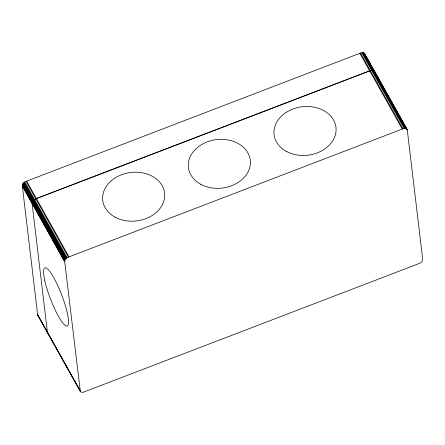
<?xml version="1.0" encoding="UTF-8"?>
<svg xmlns="http://www.w3.org/2000/svg" width="445" height="445" viewBox="0 0 445 445"><rect width="100%" height="100%" fill="white"/><g stroke="black" fill="none" stroke-linecap="round" stroke-linejoin="round"><path stroke-width="0.67" d="M48.444 333.817L47.715 333.172L37.675 315.016L22.345 186.082C21.916 183.568 24.586 181.816 26.661 181.148L360.495 53.066L362.953 52.682L364.605 53.472L374.334 70.866L374.657 72.068L373.984 70.866M80.356 391.528L64.709 261.805C64.28 259.29 66.95 257.538 69.031 256.871L402.263 129.05C403.826 128.138 407.309 127.793 407.331 130.385L422.655 258.901C423.084 261.415 420.414 263.167 418.339 263.835L83.187 392.273L81.485 392.229L80.356 391.528L47.771 333.283L47.393 331.964M405.362 128.388L372.771 70.143L371.503 70.121L35.75 198.759L33.419 200.211L32.14 202.23L64.731 260.475M404.789 128.371L372.198 70.126L371.592 70.188L35.8 198.843L33.47 200.294L32.34 201.735L64.931 259.98M406.335 128.644L373.744 70.399L372.682 70.076L362.953 52.682M407.008 129.178L374.423 70.933L373.205 70.165L363.47 52.771M38.665 316.312L37.986 315.778M48.015 333.466L48.394 333.7M374.039 70.566L374.334 70.866M364.305 53.172L407.325 129.94M363.927 52.938L373.655 70.332M373.294 70.238L405.879 128.483M362.38 52.666L372.109 70.06M361.768 52.727L371.503 70.121M371.592 70.188L404.177 128.433M370.312 70.532L402.903 128.777M360.495 53.066L370.223 70.46M359.86 53.339L369.589 70.733M369.678 70.805L402.263 129.05M26.661 181.148L36.39 198.542M36.44 198.626L69.031 256.871M26.021 181.365L35.75 198.759M35.8 198.843L68.385 257.088M24.775 181.988L34.51 199.382M34.554 199.471L67.145 257.716M24.208 182.383L33.937 199.777M33.987 199.861L66.572 258.106M23.691 182.817L33.419 200.211M33.47 200.294L66.055 258.539M23.235 183.284L32.963 200.673M33.013 200.762L65.604 259.007M22.856 183.768L32.591 201.157M32.635 201.246L65.226 259.491M22.562 184.258L32.296 201.652M22.361 184.747L32.096 202.141L32.029 203.148L64.614 261.393M22.25 185.671L64.709 261.805M22.345 186.082L32.073 203.476L47.454 332.521M37.664 314.576L80.35 390.849M37.675 315.016L80.651 391.828M374.423 70.933L374.734 71.695M364.605 53.472L364.928 54.674M44.828 280.767A31.161 5.963 69 0 0 66.372 326.057A31.161 5.963 69 0 0 57.032 284.005A31.161 5.963 69 0 0 44.828 280.767M200.751 184.28A31.161 24.392 -6.8 0 0 250.218 165.306A31.161 24.392 -6.8 0 0 207.092 141.927A31.161 24.392 -6.8 0 0 200.751 184.28M286.424 151.417A31.161 24.392 -6.8 0 0 335.892 132.443A31.161 24.392 -6.8 0 0 292.771 109.064A31.161 24.392 -6.8 0 0 286.424 151.417M115.071 217.143A31.161 24.392 -6.8 0 0 164.539 198.17A31.161 24.392 -6.8 0 0 121.418 174.79A31.161 24.392 -6.8 0 0 115.071 217.143"/></g></svg>
